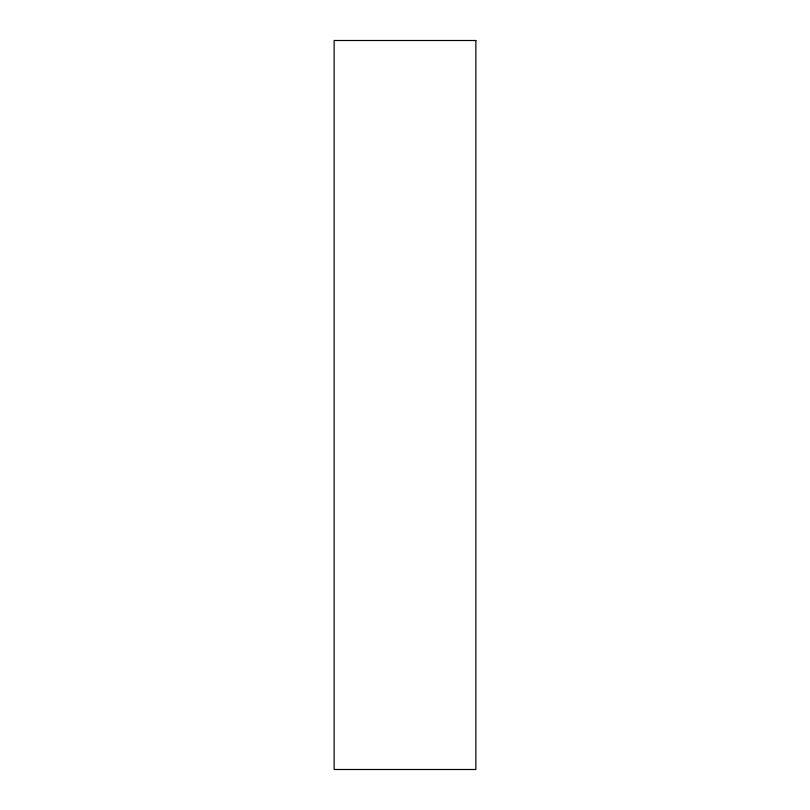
<?xml version="1.0" encoding="UTF-8"?>
<svg xmlns="http://www.w3.org/2000/svg" width="810" height="810" viewBox="0 0 810 810"><rect width="100%" height="100%" fill="white"/><g stroke="black" fill="none" stroke-linecap="round" stroke-linejoin="round"><path stroke-width="1.21" d="M475.865 40.5L334.135 40.5L334.135 769.5L475.865 769.5L475.865 40.5"/></g></svg>
